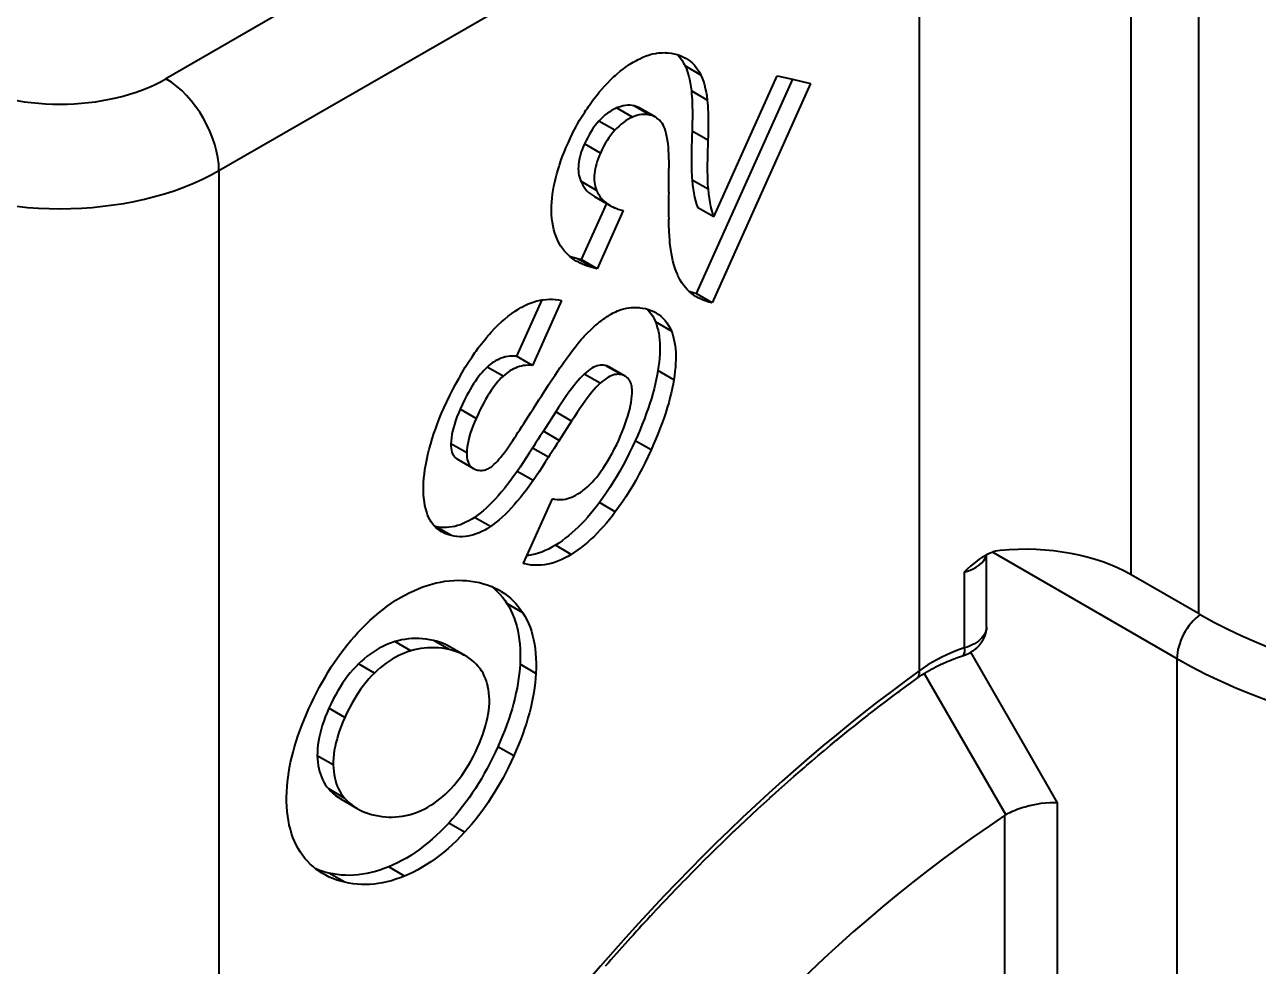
# Model space of a CAD drawing. Header units: millimetres. Extents: x 15 to 415, y 5 to 292.
# Drawn here: x 300.346 to 304.459, y 103.62 to 106.758 of the extents above; entities that cross this region are included whole.
import ezdxf

# ---------------------------------------------------------------- set-up
doc = ezdxf.new("R2010")
doc.units = ezdxf.units.MM
doc.layers.add('Geometries', color=7, linetype='Continuous')

msp = doc.modelspace()

# ---------------------------------------------------------------- linework, layer by layer
at = {"layer": 'Geometries', "linetype": 'Continuous', "lineweight": 40}
for p, q in [((303.151, 107.9257), (300.8169, 106.5781)), ((300.9937, 106.2719), (303.3278, 107.6195)), ((303.3278, 107.6195), (303.3278, 104.6043)), ((304.0349, 104.9252), (304.0349, 107.6195)), ((304.2594, 107.4899), (304.2594, 104.7956)), ((302.4831, 106.6651), (302.4839, 106.6651)), ((302.5057, 106.6626), (302.5117, 106.6613)), ((302.5117, 106.6613), (302.5212, 106.6588)), ((302.3855, 106.6395), (302.3909, 106.6423)), ((302.6008, 106.5905), (302.5477, 106.6211)), ((302.9055, 106.5766), (302.5845, 105.8619)), ((302.6432, 106.1174), (302.8547, 106.5883)), ((302.8547, 106.5883), (302.9055, 106.5766)), ((302.9055, 106.5766), (302.966, 106.5626)), ((302.2598, 106.5311), (302.2615, 106.5332)), ((302.6218, 106.5071), (302.5687, 106.5377)), ((302.966, 106.5626), (302.6376, 105.8313)), ((302.2133, 106.4675), (302.2172, 106.4735)), ((302.2172, 106.4735), (302.2187, 106.4756)), ((302.372, 106.4502), (302.319, 106.4808)), ((302.431, 106.457), (302.378, 106.4876)), ((302.4499, 106.4497), (302.3969, 106.4803)), ((302.1796, 106.4095), (302.1801, 106.4106)), ((302.1837, 106.4173), (302.1847, 106.4192)), ((302.3136, 106.4064), (302.2605, 106.437)), ((302.624, 106.3731), (302.571, 106.4037)), ((302.2653, 106.3304), (302.2123, 106.361)), ((302.4943, 106.2872), (302.4943, 106.2884)), ((300.9937, 106.2719), (300.9937, 102.6723)), ((302.2528, 106.2061), (302.1998, 106.2367)), ((302.6242, 106.2097), (302.5711, 106.2403)), ((302.2855, 106.1628), (302.2014, 105.9756)), ((302.2452, 106.186), (302.2855, 106.1628)), ((302.2855, 106.1628), (302.2983, 106.1554)), ((302.3413, 106.1385), (302.2544, 105.945)), ((302.6432, 106.1174), (302.5901, 106.148)), ((302.4932, 106.1065), (302.4931, 106.1101)), ((302.2014, 105.9756), (302.1895, 105.9783)), ((302.2426, 105.9477), (302.1895, 105.9783)), ((302.2544, 105.945), (302.2014, 105.9756)), ((302.2544, 105.945), (302.2426, 105.9477)), ((302.5246, 105.9207), (302.5238, 105.9224)), ((302.0705, 105.8411), (301.9861, 105.6532)), ((302.1362, 105.8388), (302.0391, 105.6226)), ((302.5655, 105.8655), (302.5622, 105.8684)), ((302.6376, 105.8313), (302.5845, 105.8619)), ((301.9934, 105.8114), (302.0005, 105.8155)), ((302.4153, 105.812), (302.4219, 105.8103)), ((302.4499, 105.7988), (302.4508, 105.7983)), ((302.2618, 105.7665), (302.2647, 105.7687)), ((302.2877, 105.7852), (302.2909, 105.7873)), ((302.2909, 105.7873), (302.2956, 105.7903)), ((302.502, 105.737), (302.449, 105.7676)), ((301.8509, 105.6707), (301.8582, 105.6808)), ((302.0391, 105.6226), (301.9861, 105.6532)), ((301.9407, 105.5864), (301.8877, 105.617)), ((302.1252, 105.6068), (302.1304, 105.6143)), ((302.2648, 105.5633), (302.2118, 105.5939)), ((302.3346, 105.5919), (302.2816, 105.6225)), ((302.3484, 105.5866), (302.2953, 105.6173)), ((302.5103, 105.5749), (302.4573, 105.6055)), ((301.8511, 105.4461), (301.798, 105.4768)), ((302.1163, 105.4676), (302.0753, 105.4032)), ((302.1693, 105.437), (302.1163, 105.4676)), ((302.1693, 105.437), (302.1283, 105.3726)), ((302.1283, 105.3726), (302.0753, 105.4032)), ((301.8199, 105.3308), (301.7669, 105.3615)), ((302.0921, 105.3166), (302.039, 105.3472)), ((302.4345, 105.3411), (302.3815, 105.3717)), ((301.7889, 105.3097), (301.842, 105.2791)), ((302.041, 105.2389), (301.988, 105.2695)), ((302.0201, 104.9882), (302.1056, 105.1784)), ((302.1056, 105.1784), (302.1093, 105.1776)), ((302.3151, 105.1347), (302.2621, 105.1653)), ((301.8987, 105.0857), (301.8457, 105.1163)), ((301.7161, 105.0858), (301.7124, 105.0867)), ((301.7691, 105.0552), (301.7161, 105.0858)), ((302.1682, 104.9928), (302.1152, 105.0234)), ((302.009, 104.9634), (302.0201, 104.9882)), ((303.5531, 104.9916), (303.5521, 104.991)), ((303.5531, 104.7509), (303.5531, 104.9915)), ((303.5739, 105.0003), (304.1878, 104.6459)), ((302.0084, 104.9622), (302.009, 104.9634)), ((302.013, 104.9611), (302.0084, 104.9622)), ((302.013, 104.9611), (302.009, 104.9634)), ((303.4788, 104.9339), (303.4788, 104.6809)), ((304.2594, 104.7956), (304.0349, 104.9252)), ((302.0069, 104.7984), (301.9539, 104.829)), ((303.5531, 104.7509), (303.5531, 104.7508)), ((303.5531, 104.7508), (303.5531, 104.7505)), ((301.633, 104.6713), (301.5799, 104.7019)), ((301.7617, 104.6753), (301.7087, 104.7059)), ((301.8161, 104.6544), (301.7631, 104.685)), ((303.4788, 104.6809), (303.4787, 104.6809)), ((303.7012, 104.3179), (303.5001, 104.6666)), ((304.1878, 104.6459), (304.1878, 102.6928)), ((301.512, 104.5971), (301.459, 104.6277)), ((302.0505, 104.5959), (301.9974, 104.6266)), ((303.3202, 104.5791), (303.3201, 104.579)), ((303.3453, 104.596), (303.6173, 104.1251)), ((303.2601, 104.5351), (303.2671, 104.5403)), ((301.4135, 104.4495), (301.3605, 104.4801)), ((303.1597, 104.4587), (303.1667, 104.4642)), ((301.9763, 104.321), (301.9233, 104.3516)), ((303.0551, 104.375), (303.062, 104.3807)), ((301.3746, 104.2912), (301.3216, 104.3218)), ((303.7896, 104.1645), (303.7012, 104.3179)), ((301.2194, 104.1976), (301.2197, 104.203)), ((301.4125, 104.1804), (301.3595, 104.211)), ((301.4015, 104.1765), (301.4546, 104.1458)), ((303.7012, 104.1558), (303.6975, 104.1549)), ((303.7896, 103.3143), (303.7896, 104.1645)), ((301.5138, 104.1232), (301.5193, 104.122)), ((303.6174, 104.1249), (303.6128, 104.1221)), ((303.6128, 104.1221), (303.6128, 103.2718)), ((303.6174, 104.1249), (303.6173, 104.1251)), ((301.8127, 104.0667), (301.7597, 104.0973)), ((301.316, 103.9448), (301.3159, 103.9448)), ((301.3162, 103.9446), (301.316, 103.9448)), ((301.6126, 103.9205), (301.5596, 103.9512)), ((301.4134, 103.8998), (301.3604, 103.9305))]:
    msp.add_line(p, q, dxfattribs=at)
at = {"layer": 'Geometries', "linetype": 'Continuous', "lineweight": 40, "flags": 128}
for points in [[(302.3909, 106.6423), (302.3965, 106.6451), (302.4073, 106.65), (302.4181, 106.6543), (302.4289, 106.6578), (302.435, 106.6596)], [(302.435, 106.6596), (302.4395, 106.6607), (302.45, 106.6628), (302.452, 106.6632)], [(302.452, 106.6632), (302.4605, 106.6643), (302.4709, 106.6651), (302.4812, 106.6652), (302.4831, 106.6651)], [(302.4839, 106.6651), (302.4915, 106.6646), (302.5016, 106.6633), (302.5057, 106.6626)], [(302.5212, 106.6589), (302.5258, 106.6541), (302.532, 106.6467), (302.5378, 106.6388), (302.543, 106.6302), (302.5477, 106.6211)], [(302.5212, 106.6588), (302.5218, 106.6587), (302.5314, 106.6554), (302.5405, 106.6515), (302.5446, 106.6495)], [(302.3154, 106.5895), (302.3211, 106.5945), (302.3316, 106.6033), (302.3422, 106.6115), (302.348, 106.6157)], [(302.348, 106.6157), (302.3529, 106.6193), (302.3637, 106.6265), (302.3746, 106.6332), (302.3855, 106.6395)], [(302.5446, 106.6495), (302.5492, 106.6471), (302.5503, 106.6465)], [(302.5477, 106.6211), (302.552, 106.6108), (302.5558, 106.6), (302.5592, 106.5887), (302.5599, 106.5861)], [(302.5503, 106.6465), (302.5573, 106.6421), (302.565, 106.6365), (302.5722, 106.6303), (302.5789, 106.6235), (302.5851, 106.6161), (302.5908, 106.6082), (302.596, 106.5996), (302.6008, 106.5905)], [(302.2707, 106.544), (302.2799, 106.5543), (302.2901, 106.5651), (302.3003, 106.5754), (302.3049, 106.5798)], [(302.3049, 106.5798), (302.3107, 106.5852), (302.3154, 106.5895)], [(302.5599, 106.5861), (302.5622, 106.5767), (302.5648, 106.5643), (302.567, 106.5513), (302.5687, 106.5377)], [(302.6008, 106.5905), (302.605, 106.5802), (302.6088, 106.5694), (302.6122, 106.558), (302.6152, 106.5461), (302.6178, 106.5337), (302.62, 106.5207), (302.6218, 106.5071)], [(302.2615, 106.5332), (302.2698, 106.543), (302.2707, 106.544)], [(302.5687, 106.5377), (302.5697, 106.5284), (302.5705, 106.5184), (302.5711, 106.5077), (302.5716, 106.4964), (302.5719, 106.4845), (302.5721, 106.4719), (302.5722, 106.4594), (302.5721, 106.4463), (302.5718, 106.4327), (302.5715, 106.4185), (302.571, 106.4037)], [(302.2254, 106.4856), (302.231, 106.4936), (302.2404, 106.5064), (302.25, 106.5189), (302.2598, 106.5311)], [(302.6218, 106.5071), (302.6227, 106.4978), (302.6235, 106.4878), (302.6241, 106.4771), (302.6246, 106.4658), (302.625, 106.4538), (302.6252, 106.4412), (302.6252, 106.4288), (302.6251, 106.4157), (302.6249, 106.4021), (302.6245, 106.3879), (302.624, 106.3731)], [(302.1847, 106.4192), (302.1882, 106.4255), (302.1962, 106.4397), (302.2046, 106.4536), (302.2131, 106.4672), (302.2133, 106.4675)], [(302.2187, 106.4756), (302.222, 106.4805), (302.2254, 106.4856)], [(302.319, 106.4808), (302.3114, 106.4772), (302.3039, 106.4731), (302.2964, 106.4684), (302.2891, 106.4632), (302.2818, 106.4575), (302.2746, 106.4512), (302.2675, 106.4444), (302.2605, 106.437)], [(302.372, 106.4502), (302.3644, 106.4466), (302.3569, 106.4425), (302.3494, 106.4378), (302.3421, 106.4326), (302.3348, 106.4268), (302.3277, 106.4206), (302.3206, 106.4137), (302.3136, 106.4064)], [(302.378, 106.4876), (302.3709, 106.4889), (302.3637, 106.4896), (302.3564, 106.4897), (302.3491, 106.4892), (302.3417, 106.488), (302.3342, 106.4862), (302.3266, 106.4838), (302.319, 106.4808)], [(302.431, 106.457), (302.4239, 106.4583), (302.4167, 106.459), (302.4094, 106.4591), (302.4021, 106.4586), (302.3947, 106.4574), (302.3872, 106.4556), (302.3797, 106.4532), (302.372, 106.4502)], [(302.3969, 106.4803), (302.3955, 106.481), (302.39, 106.4837), (302.3842, 106.4859), (302.378, 106.4876)], [(302.45, 106.4496), (302.4486, 106.4504), (302.4431, 106.4531), (302.4372, 106.4553), (302.431, 106.457)], [(302.4617, 106.4409), (302.4585, 106.4437), (302.4537, 106.4473), (302.45, 106.4496)], [(302.1723, 106.3953), (302.1728, 106.3964), (302.1796, 106.4095)], [(302.1801, 106.4106), (302.1804, 106.4111), (302.1837, 106.4173)], [(302.2605, 106.437), (302.2537, 106.4292), (302.2471, 106.4208), (302.2407, 106.412), (302.2346, 106.4028), (302.2287, 106.393), (302.223, 106.3828), (302.2175, 106.3721), (302.2123, 106.361)], [(302.4822, 106.4051), (302.4799, 106.412), (302.4772, 106.4185), (302.4742, 106.4245), (302.4708, 106.43), (302.4671, 106.435), (302.463, 106.4396), (302.4617, 106.4409)], [(302.1585, 106.3661), (302.1655, 106.3814), (302.1723, 106.3953)], [(302.3136, 106.4064), (302.3067, 106.3985), (302.3001, 106.3902), (302.2938, 106.3814), (302.2876, 106.3721), (302.2817, 106.3624), (302.276, 106.3522), (302.2706, 106.3415), (302.2653, 106.3304)], [(302.494, 106.3202), (302.4937, 106.3273), (302.493, 106.3391), (302.4921, 106.3505), (302.4909, 106.3613), (302.4893, 106.3734), (302.4873, 106.3847), (302.4849, 106.3953), (302.4822, 106.4051)], [(302.571, 106.4037), (302.5703, 106.3866), (302.5698, 106.3703), (302.5693, 106.3546), (302.569, 106.3396), (302.5688, 106.3253), (302.5687, 106.3117), (302.5688, 106.2988), (302.5689, 106.2876), (302.5692, 106.277), (302.5695, 106.267), (302.57, 106.2575), (302.5705, 106.2486), (302.5711, 106.2403)], [(302.624, 106.3731), (302.6233, 106.356), (302.6228, 106.3397), (302.6224, 106.324), (302.622, 106.309), (302.6218, 106.2947), (302.6218, 106.2811), (302.6218, 106.2682), (302.622, 106.257), (302.6222, 106.2464), (302.6225, 106.2363), (302.623, 106.2269), (302.6235, 106.218), (302.6242, 106.2097)], [(302.1336, 106.3043), (302.1339, 106.3052), (302.1394, 106.3201), (302.1453, 106.3352), (302.1517, 106.3505), (302.1585, 106.3661)], [(302.2123, 106.361), (302.2084, 106.3518), (302.2048, 106.3429), (302.2017, 106.3341), (302.1991, 106.3255), (302.1968, 106.3171), (302.195, 106.3088), (302.1935, 106.3008), (302.1926, 106.2929), (302.192, 106.2852), (302.1918, 106.2778), (302.1921, 106.2704), (302.1928, 106.2633), (302.1939, 106.2564), (302.1954, 106.2496), (302.1974, 106.2431), (302.1998, 106.2367)], [(302.2653, 106.3304), (302.2614, 106.3212), (302.2579, 106.3123), (302.2548, 106.3035), (302.2521, 106.2949), (302.2498, 106.2864), (302.248, 106.2782), (302.2466, 106.2702), (302.2456, 106.2623), (302.245, 106.2546), (302.2449, 106.2471), (302.2451, 106.2398), (302.2458, 106.2327), (302.2469, 106.2258), (302.2485, 106.219), (302.2504, 106.2124), (302.2528, 106.2061)], [(302.1031, 106.1676), (302.1042, 106.1804), (302.1057, 106.1935), (302.1077, 106.2067), (302.1101, 106.2201), (302.113, 106.2338), (302.1163, 106.2476), (302.12, 106.2617), (302.1242, 106.276), (302.1274, 106.2861)], [(302.1274, 106.2861), (302.1288, 106.2905), (302.1336, 106.3043)], [(302.4931, 106.1985), (302.4931, 106.2023), (302.4933, 106.2152), (302.4934, 106.2287), (302.4936, 106.2427), (302.4938, 106.2574), (302.4941, 106.2726), (302.4943, 106.2872)], [(302.4943, 106.2884), (302.4944, 106.3019), (302.4941, 106.3149), (302.494, 106.3202)], [(302.1998, 106.2367), (302.203, 106.2297), (302.2067, 106.223), (302.2108, 106.2166), (302.2155, 106.2106), (302.2206, 106.2049), (302.2262, 106.1996), (302.2323, 106.1946), (302.2388, 106.19), (302.2452, 106.186)], [(302.2528, 106.2061), (302.256, 106.199), (302.2597, 106.1924), (302.2639, 106.186), (302.2685, 106.18), (302.2736, 106.1743), (302.2792, 106.169), (302.2853, 106.164), (302.2919, 106.1593), (302.2983, 106.1554)], [(302.5711, 106.2403), (302.5727, 106.2251), (302.5746, 106.2106), (302.577, 106.1967), (302.5797, 106.1835), (302.5828, 106.171), (302.5862, 106.1592), (302.5901, 106.148)], [(302.6242, 106.2097), (302.6257, 106.1945), (302.6277, 106.1799), (302.63, 106.1661), (302.6327, 106.1529), (302.6358, 106.1404), (302.6393, 106.1285), (302.6432, 106.1174)], [(302.1328, 106.0218), (302.1271, 106.0315), (302.122, 106.0417), (302.1175, 106.0523), (302.1135, 106.0633), (302.1102, 106.0748), (302.1074, 106.0867), (302.1052, 106.0991), (302.1036, 106.1119), (302.1026, 106.1252), (302.1022, 106.1389), (302.1023, 106.1531), (302.1031, 106.1676)], [(302.2983, 106.1554), (302.2989, 106.155), (302.3055, 106.1515)], [(302.3055, 106.1515), (302.3064, 106.151), (302.3125, 106.1482)], [(302.3125, 106.1482), (302.3144, 106.1474), (302.3229, 106.1441), (302.3237, 106.1438)], [(302.3237, 106.1438), (302.3319, 106.1411), (302.3413, 106.1385)], [(302.4946, 106.0678), (302.4944, 106.0719), (302.4937, 106.0889), (302.4932, 106.1065)], [(302.4974, 106.0311), (302.4966, 106.0394), (302.4954, 106.0554), (302.4946, 106.0678)], [(302.1492, 106), (302.1458, 106.0039), (302.139, 106.0126), (302.1328, 106.0218)], [(302.1634, 105.986), (302.1609, 105.9882), (302.1531, 105.9958), (302.1492, 106)], [(302.4999, 106.0092), (302.4981, 106.024), (302.4974, 106.0311)], [(302.5135, 105.9488), (302.5103, 105.9595), (302.5072, 105.9711), (302.5044, 105.9833), (302.502, 105.996), (302.4999, 106.0092)], [(302.1895, 105.9783), (302.1775, 105.9815), (302.1659, 105.9851), (302.1634, 105.9861)], [(302.1847, 105.9706), (302.1782, 105.9748), (302.1693, 105.9812), (302.1634, 105.986)], [(302.1879, 105.9687), (302.1876, 105.9689), (302.1847, 105.9706)], [(302.2426, 105.9477), (302.2305, 105.9509), (302.219, 105.9545), (302.208, 105.9588), (302.1975, 105.9635), (302.1879, 105.9687)], [(302.5238, 105.9224), (302.522, 105.9263), (302.5177, 105.937), (302.5137, 105.9483), (302.5135, 105.9488)], [(302.5432, 105.8892), (302.5373, 105.8976), (302.5319, 105.9066), (302.5268, 105.9162), (302.5246, 105.9207)], [(302.5622, 105.8684), (302.5612, 105.8693), (302.5548, 105.8755), (302.5488, 105.8822), (302.5432, 105.8892)], [(302.0005, 105.8155), (302.0037, 105.8173), (302.0139, 105.8227), (302.0241, 105.8274), (302.0343, 105.8315), (302.0445, 105.835), (302.054, 105.8377)], [(302.054, 105.8377), (302.0547, 105.8379), (302.0649, 105.8402), (302.0705, 105.8412)], [(302.0705, 105.8412), (302.0751, 105.8418), (302.0853, 105.8429), (302.0955, 105.8433), (302.1057, 105.8431), (302.1147, 105.8424)], [(302.1147, 105.8424), (302.1159, 105.8423), (302.1261, 105.8409), (302.1362, 105.8388)], [(302.5845, 105.8619), (302.5744, 105.8645), (302.5647, 105.8675), (302.5622, 105.8684)], [(302.5865, 105.8508), (302.5829, 105.8529), (302.5753, 105.858), (302.568, 105.8634), (302.5655, 105.8655)], [(302.6376, 105.8313), (302.6274, 105.8339), (302.6177, 105.8369), (302.6084, 105.8403), (302.5995, 105.8441), (302.591, 105.8483), (302.5865, 105.8508)], [(301.8952, 105.7268), (301.9015, 105.7338), (301.9126, 105.7456), (301.9238, 105.7568), (301.9352, 105.7674), (301.9466, 105.7773), (301.9581, 105.7867), (301.9698, 105.7955), (301.9816, 105.8037), (301.9934, 105.8114)], [(302.2956, 105.7903), (302.2996, 105.7927), (302.3083, 105.7975), (302.317, 105.8017), (302.3228, 105.8043)], [(302.3228, 105.8043), (302.3258, 105.8054), (302.3346, 105.8086), (302.3434, 105.8112), (302.3523, 105.8132), (302.3612, 105.8147), (302.3679, 105.8154)], [(302.3679, 105.8154), (302.3701, 105.8156), (302.3765, 105.816)], [(302.3765, 105.816), (302.3791, 105.816), (302.3881, 105.8158), (302.3956, 105.8153)], [(302.3956, 105.8153), (302.3971, 105.8151), (302.4062, 105.8138), (302.4153, 105.812)], [(302.4218, 105.8102), (302.4219, 105.8101), (302.4284, 105.8029), (302.4343, 105.795), (302.4397, 105.7865), (302.4446, 105.7774), (302.449, 105.7676)], [(302.4219, 105.8103), (302.4254, 105.8093), (302.435, 105.8059), (302.444, 105.8019), (302.4499, 105.7988)], [(302.4508, 105.7983), (302.4525, 105.7973), (302.4605, 105.792), (302.468, 105.7861), (302.475, 105.7795), (302.4814, 105.7723), (302.4874, 105.7644), (302.4928, 105.7559), (302.4976, 105.7468), (302.502, 105.737)], [(302.2155, 105.7242), (302.2223, 105.7312), (302.2332, 105.7418), (302.2443, 105.7519), (302.2556, 105.7615), (302.2618, 105.7665)], [(302.2647, 105.7687), (302.2672, 105.7706), (302.2765, 105.7775)], [(302.2765, 105.7775), (302.2789, 105.7792), (302.2877, 105.7852)], [(302.449, 105.7676), (302.4523, 105.7587), (302.4552, 105.7494), (302.4577, 105.7397), (302.4597, 105.7296), (302.4608, 105.7229)], [(301.8582, 105.6808), (301.8689, 105.695), (301.8797, 105.7085), (301.8905, 105.7215), (301.8952, 105.7268)], [(302.181, 105.684), (302.191, 105.6965), (302.2012, 105.7086), (302.208, 105.7161)], [(302.208, 105.7161), (302.2116, 105.7201), (302.2155, 105.7242)], [(302.4608, 105.7229), (302.4613, 105.7191), (302.4626, 105.7081), (302.4634, 105.6967), (302.4634, 105.6957)], [(302.502, 105.737), (302.5053, 105.7281), (302.5082, 105.7188), (302.5107, 105.7091), (302.5127, 105.699), (302.5144, 105.6884), (302.5156, 105.6775), (302.5164, 105.6661), (302.5168, 105.6543), (302.5167, 105.6421), (302.5163, 105.6295), (302.5154, 105.6165), (302.5141, 105.603), (302.5124, 105.5892), (302.5103, 105.5749)], [(301.8302, 105.6404), (301.8363, 105.6495), (301.8472, 105.6654), (301.8509, 105.6707)], [(302.1304, 105.6143), (302.1352, 105.6212), (302.1447, 105.6348), (302.1541, 105.6479), (302.1632, 105.6604), (302.1722, 105.6725), (302.181, 105.684)], [(302.4634, 105.6957), (302.4637, 105.6849), (302.4637, 105.6727), (302.4633, 105.6601), (302.4624, 105.6471), (302.4611, 105.6336), (302.4594, 105.6198), (302.4573, 105.6055)], [(301.7435, 105.4804), (301.7532, 105.5014), (301.7631, 105.522), (301.7732, 105.542), (301.7835, 105.5616), (301.794, 105.5807), (301.8047, 105.5994), (301.815, 105.6165), (301.8255, 105.6332), (301.8302, 105.6404)], [(301.9861, 105.6532), (301.9786, 105.6538), (301.9711, 105.6539), (301.9638, 105.6535), (301.9565, 105.6526), (301.9493, 105.6513), (301.9422, 105.6494), (301.9351, 105.6471), (301.929, 105.6446), (301.9229, 105.6418), (301.9169, 105.6386), (301.911, 105.635), (301.9051, 105.6311), (301.8992, 105.6268), (301.8934, 105.6221), (301.8877, 105.617)], [(301.8877, 105.617), (301.882, 105.6115), (301.8764, 105.6057), (301.8709, 105.5996), (301.8655, 105.593), (301.8602, 105.5863), (301.855, 105.5794), (301.8488, 105.5705), (301.8428, 105.5614), (301.837, 105.5521), (301.8314, 105.5426), (301.8253, 105.5319), (301.8195, 105.5211), (301.8139, 105.5102), (301.8058, 105.4935), (301.798, 105.4768)], [(301.9407, 105.5864), (301.935, 105.5809), (301.9294, 105.575), (301.9237, 105.5686), (301.918, 105.5618), (301.9124, 105.5546), (301.9068, 105.5469), (301.9011, 105.5388), (301.8955, 105.5303), (301.8891, 105.52), (301.8827, 105.5091), (301.8764, 105.4977), (301.87, 105.4856), (301.8637, 105.4731), (301.8574, 105.4599), (301.8511, 105.4461)], [(302.0391, 105.6226), (302.0316, 105.6232), (302.0242, 105.6233), (302.0168, 105.6229), (302.0095, 105.622), (302.0023, 105.6207), (301.9952, 105.6188), (301.9881, 105.6165), (301.982, 105.614), (301.9759, 105.6112), (301.9699, 105.608), (301.964, 105.6044), (301.9581, 105.6005), (301.9523, 105.5962), (301.9465, 105.5915), (301.9407, 105.5864)], [(302.0888, 105.5522), (302.0925, 105.5579), (302.1035, 105.5746), (302.1142, 105.5907), (302.1244, 105.6057)], [(302.2118, 105.5939), (302.2052, 105.5876), (302.1984, 105.5805), (302.1913, 105.5726), (302.184, 105.564), (302.1764, 105.5546), (302.1685, 105.5444), (302.1605, 105.5335), (302.1521, 105.5219), (302.1435, 105.5094), (302.1347, 105.4962), (302.1256, 105.4823), (302.1163, 105.4676)], [(302.1244, 105.6057), (302.1248, 105.6063), (302.1252, 105.6068)], [(302.2816, 105.6225), (302.2763, 105.6234), (302.271, 105.6237), (302.2656, 105.6234), (302.26, 105.6226), (302.2544, 105.6211), (302.2486, 105.619), (302.2427, 105.6163), (302.2368, 105.613), (302.2307, 105.6091), (302.2245, 105.6047), (302.2182, 105.5996), (302.2118, 105.5939)], [(302.3346, 105.5919), (302.3294, 105.5928), (302.324, 105.5931), (302.3186, 105.5928), (302.3131, 105.5919), (302.3074, 105.5904), (302.3016, 105.5884), (302.2958, 105.5857), (302.2898, 105.5824), (302.2837, 105.5785), (302.2775, 105.574), (302.2712, 105.569), (302.2648, 105.5633)], [(302.2953, 105.6173), (302.2913, 105.6193), (302.2866, 105.6211), (302.2816, 105.6225)], [(302.3484, 105.5866), (302.3444, 105.5887), (302.3397, 105.5905), (302.3346, 105.5919)], [(302.3706, 105.5208), (302.3712, 105.5283), (302.3714, 105.5353), (302.3712, 105.542), (302.3706, 105.5483), (302.3697, 105.5541), (302.3684, 105.5596), (302.3667, 105.5646), (302.3646, 105.5693), (302.3622, 105.5735), (302.3594, 105.5774), (302.3562, 105.5808), (302.3526, 105.5838), (302.3487, 105.5865), (302.3484, 105.5866)], [(302.4573, 105.6055), (302.4547, 105.5908), (302.4517, 105.5759), (302.4483, 105.5606), (302.4444, 105.545), (302.4401, 105.5291), (302.4353, 105.5129), (302.4301, 105.4963), (302.4245, 105.4795), (302.4184, 105.4623), (302.4119, 105.4448), (302.405, 105.427), (302.3976, 105.4089), (302.3898, 105.3905), (302.3815, 105.3717)], [(302.0698, 105.5228), (302.0813, 105.5406), (302.0888, 105.5522)], [(302.2648, 105.5633), (302.2582, 105.5569), (302.2514, 105.5498), (302.2443, 105.542), (302.237, 105.5333), (302.2294, 105.524), (302.2216, 105.5138), (302.2135, 105.5029), (302.2052, 105.4912), (302.1966, 105.4788), (302.1877, 105.4656), (302.1786, 105.4517), (302.1693, 105.437)], [(302.5103, 105.5749), (302.5077, 105.5602), (302.5047, 105.5453), (302.5013, 105.53), (302.4974, 105.5144), (302.4931, 105.4985), (302.4884, 105.4822), (302.4832, 105.4657), (302.4775, 105.4488), (302.4715, 105.4317), (302.465, 105.4142), (302.458, 105.3964), (302.4506, 105.3783), (302.4428, 105.3598), (302.4345, 105.3411)], [(301.9586, 105.3514), (301.9631, 105.3579), (301.9679, 105.3649), (301.973, 105.3726), (301.9785, 105.3808), (301.9843, 105.3895), (301.9903, 105.3987), (301.9967, 105.4084), (302.0034, 105.4187), (302.0104, 105.4295), (302.0179, 105.4411), (302.0257, 105.4533), (302.0338, 105.466), (302.0423, 105.4794), (302.0512, 105.4933), (302.0603, 105.5077), (302.0698, 105.5228)], [(302.3264, 105.374), (302.3325, 105.388), (302.3382, 105.4017), (302.3435, 105.4151), (302.3483, 105.4282), (302.3527, 105.4409), (302.3566, 105.4533), (302.3601, 105.4654), (302.3631, 105.4771), (302.3657, 105.4886), (302.3678, 105.4996), (302.3694, 105.5104), (302.3706, 105.5208)], [(301.6831, 105.291), (301.6865, 105.3083), (301.6904, 105.3257), (301.6947, 105.3432), (301.6995, 105.3608), (301.7047, 105.3784), (301.7104, 105.3961), (301.7162, 105.4128), (301.7224, 105.4296), (301.7291, 105.4465), (301.7361, 105.4634), (301.7435, 105.4804)], [(301.798, 105.4768), (301.7923, 105.4636), (301.7872, 105.4508), (301.7826, 105.4383), (301.7786, 105.4262), (301.7752, 105.4145), (301.7724, 105.4032), (301.7702, 105.3922), (301.7685, 105.3816), (301.7674, 105.3713), (301.7669, 105.3615)], [(301.8511, 105.4461), (301.8453, 105.433), (301.8402, 105.4201), (301.8356, 105.4077), (301.8317, 105.3956), (301.8283, 105.3839), (301.8254, 105.3725), (301.8232, 105.3616), (301.8215, 105.351), (301.8204, 105.3407), (301.8199, 105.3308)], [(302.0753, 105.4032), (302.0733, 105.4002), (302.0709, 105.3967), (302.0682, 105.3925), (302.0651, 105.3878), (302.0617, 105.3824), (302.0579, 105.3766), (302.0537, 105.3701), (302.0492, 105.363), (302.0443, 105.3554), (302.039, 105.3472)], [(301.7669, 105.3615), (301.767, 105.3537), (301.7676, 105.3464), (301.7687, 105.3397), (301.7703, 105.3336), (301.7725, 105.328), (301.7752, 105.323), (301.7784, 105.3186), (301.7821, 105.3147), (301.7864, 105.3113), (301.7889, 105.3097)], [(301.9021, 105.2851), (301.9067, 105.2888), (301.9115, 105.2932), (301.9165, 105.2982), (301.9218, 105.3038), (301.9273, 105.3101), (301.9331, 105.3171), (301.9391, 105.3247), (301.9454, 105.3329), (301.9519, 105.3418), (301.9586, 105.3514)], [(302.039, 105.3472), (302.0283, 105.3305), (302.0179, 105.3144), (302.0077, 105.2989), (301.9977, 105.2839), (301.988, 105.2695)], [(302.1283, 105.3726), (302.1263, 105.3696), (302.1239, 105.366), (302.1212, 105.3619), (302.1181, 105.3571), (302.1147, 105.3518), (302.1109, 105.3459), (302.1067, 105.3395), (302.1022, 105.3324), (302.0973, 105.3248), (302.0921, 105.3166)], [(302.3815, 105.3717), (302.3718, 105.3507), (302.3618, 105.33), (302.3515, 105.3096), (302.3409, 105.2897), (302.33, 105.2701), (302.3188, 105.2509), (302.308, 105.2331), (302.2969, 105.2157), (302.2856, 105.1986), (302.274, 105.1818), (302.2621, 105.1653)], [(302.3079, 105.3359), (302.3128, 105.3454), (302.3197, 105.3595), (302.3264, 105.374)], [(302.4345, 105.3411), (302.4248, 105.32), (302.4148, 105.2993), (302.4045, 105.279), (302.394, 105.2591), (302.3831, 105.2395), (302.3719, 105.2203), (302.3611, 105.2025), (302.35, 105.1851), (302.3386, 105.1679), (302.327, 105.1512), (302.3151, 105.1347)], [(301.8199, 105.3308), (301.82, 105.323), (301.8206, 105.3158), (301.8217, 105.3091), (301.8234, 105.303), (301.8255, 105.2974), (301.8282, 105.2924), (301.8314, 105.2879), (301.8352, 105.284), (301.8394, 105.2807), (301.8419, 105.2791)], [(302.0921, 105.3166), (302.0814, 105.2999), (302.0709, 105.2838), (302.0607, 105.2683), (302.0507, 105.2533), (302.041, 105.2389)], [(302.2661, 105.2678), (302.2745, 105.2799), (302.2826, 105.2923), (302.2905, 105.3051), (302.2982, 105.3182), (302.3004, 105.3221)], [(302.3004, 105.3221), (302.3056, 105.3317), (302.3079, 105.3359)], [(301.6862, 105.134), (301.6831, 105.1449), (301.6806, 105.1563), (301.6785, 105.168), (301.677, 105.1801), (301.6759, 105.1925), (301.6754, 105.2054), (301.6754, 105.2187), (301.676, 105.2324), (301.677, 105.2464), (301.6785, 105.2609), (301.6806, 105.2758), (301.6831, 105.291)], [(301.8419, 105.2791), (301.8442, 105.2779), (301.8495, 105.2757), (301.8553, 105.274)], [(301.988, 105.2695), (301.9772, 105.2544), (301.9666, 105.2399), (301.956, 105.2261), (301.9455, 105.2129), (301.9351, 105.2003), (301.9248, 105.1884), (301.9145, 105.1771), (301.9044, 105.1665), (301.8944, 105.1565), (301.8845, 105.1472), (301.8746, 105.1385), (301.8649, 105.1305), (301.8552, 105.1231), (301.8457, 105.1163)], [(301.8553, 105.274), (301.8602, 105.2731), (301.8651, 105.2726), (301.8699, 105.2726), (301.8746, 105.273), (301.8793, 105.2739), (301.8832, 105.275), (301.8871, 105.2764), (301.8909, 105.2781), (301.8947, 105.2801), (301.8984, 105.2825), (301.9021, 105.2851)], [(302.2505, 105.2474), (302.2521, 105.2495), (302.2592, 105.2584), (302.2661, 105.2678)], [(302.041, 105.2389), (302.0303, 105.2238), (302.0196, 105.2093), (302.009, 105.1954), (301.9985, 105.1823), (301.9881, 105.1697), (301.9778, 105.1578), (301.9676, 105.1465), (301.9575, 105.1359), (301.9474, 105.1259), (301.9375, 105.1166), (301.9277, 105.1079), (301.9179, 105.0999), (301.9083, 105.0925), (301.8987, 105.0857)], [(302.2107, 105.2082), (302.2148, 105.2116), (302.2226, 105.2183), (302.2302, 105.2254), (302.2376, 105.233), (302.245, 105.241), (302.2505, 105.2474)], [(302.1093, 105.1776), (302.1129, 105.177), (302.1201, 105.1761), (302.1273, 105.1756), (302.1345, 105.1757), (302.1416, 105.1762), (302.1487, 105.1773), (302.1558, 105.1788), (302.1629, 105.1809), (302.1699, 105.1834), (302.1768, 105.1865), (302.1838, 105.19), (302.1907, 105.1941)], [(302.1907, 105.1941), (302.1989, 105.1995), (302.2036, 105.2028)], [(302.2036, 105.2028), (302.2069, 105.2053), (302.2107, 105.2082)], [(301.7124, 105.0867), (301.7112, 105.0881), (301.7059, 105.0945), (301.7011, 105.1014), (301.6967, 105.1088), (301.6928, 105.1167), (301.6893, 105.1251), (301.6862, 105.134)], [(302.2621, 105.1653), (302.2523, 105.1523), (302.2424, 105.1397), (302.2323, 105.1276), (302.2222, 105.1159), (302.212, 105.1047), (302.2017, 105.0939), (302.1912, 105.0835), (302.1807, 105.0736), (302.17, 105.0641), (302.1593, 105.0551), (302.1484, 105.0465), (302.1375, 105.0384), (302.1264, 105.0306), (302.1152, 105.0234)], [(302.3151, 105.1347), (302.3053, 105.1217), (302.2954, 105.1091), (302.2854, 105.097), (302.2753, 105.0853), (302.265, 105.0741), (302.2547, 105.0633), (302.2443, 105.0529), (302.2337, 105.043), (302.2231, 105.0335), (302.2123, 105.0245), (302.2015, 105.0159), (302.1905, 105.0077), (302.1794, 105), (302.1682, 104.9928)], [(301.8457, 105.1163), (301.8362, 105.1102), (301.8267, 105.1046), (301.8173, 105.0997), (301.8079, 105.0954), (301.7986, 105.0917), (301.7893, 105.0886), (301.78, 105.0861), (301.7707, 105.0843), (301.7615, 105.083), (301.7524, 105.0823), (301.7433, 105.0823), (301.7342, 105.0829), (301.7251, 105.084), (301.7161, 105.0858)], [(301.736, 105.0679), (301.7296, 105.0719), (301.7231, 105.0768), (301.7169, 105.0822), (301.7124, 105.0867)], [(301.7691, 105.0552), (301.7604, 105.0575), (301.752, 105.0604), (301.7441, 105.0637), (301.7367, 105.0676), (301.736, 105.0679)], [(301.8987, 105.0857), (301.8892, 105.0796), (301.8797, 105.074), (301.8703, 105.0691), (301.8609, 105.0648), (301.8516, 105.0611), (301.8423, 105.058), (301.833, 105.0555), (301.8238, 105.0537), (301.8146, 105.0524), (301.8054, 105.0517), (301.7963, 105.0517), (301.7872, 105.0522), (301.7782, 105.0534), (301.7691, 105.0552)], [(302.1152, 105.0234), (302.104, 105.0167), (302.0928, 105.0106), (302.0816, 105.0053), (302.0705, 105.0006), (302.0593, 104.9967), (302.0482, 104.9934), (302.0371, 104.9908), (302.026, 104.9889), (302.0201, 104.9881)], [(302.1682, 104.9928), (302.157, 104.986), (302.1458, 104.98), (302.1347, 104.9747), (302.1235, 104.97), (302.1124, 104.966), (302.1012, 104.9628), (302.0901, 104.9602), (302.0791, 104.9582), (302.068, 104.957), (302.057, 104.9565), (302.0459, 104.9566), (302.0349, 104.9574), (302.024, 104.9589), (302.013, 104.9611)], [(303.5348, 104.9808), (303.5286, 104.9765), (303.5214, 104.9713), (303.5105, 104.9626), (303.4999, 104.9536), (303.4896, 104.9442), (303.4795, 104.9346), (303.4788, 104.9339)], [(303.5399, 104.984), (303.536, 104.9816), (303.5348, 104.9808)], [(303.5521, 104.991), (303.5515, 104.9907), (303.5437, 104.9863), (303.5399, 104.984)], [(303.5739, 105.0004), (303.5678, 104.9982), (303.5596, 104.9947), (303.5531, 104.9916)], [(303.5985, 105.0057), (303.5907, 105.0047), (303.583, 105.003), (303.5753, 105.0008), (303.5739, 105.0004)], [(301.658, 104.8783), (301.673, 104.8841), (301.688, 104.8893), (301.7029, 104.8937), (301.7177, 104.8976), (301.7324, 104.9007), (301.7471, 104.9032), (301.7617, 104.9049), (301.7763, 104.9061), (301.7907, 104.9065), (301.8051, 104.9063), (301.8195, 104.9054), (301.8337, 104.9038), (301.8479, 104.9016), (301.862, 104.8986)], [(301.862, 104.8986), (301.8754, 104.8952), (301.8882, 104.8912), (301.9006, 104.8866), (301.903, 104.8857)], [(301.4569, 104.7324), (301.4706, 104.7467), (301.4844, 104.7605), (301.4983, 104.7737), (301.5123, 104.7862), (301.5264, 104.7982), (301.5406, 104.8095), (301.5549, 104.8202), (301.5694, 104.8304), (301.5839, 104.8399), (301.5985, 104.8488), (301.6132, 104.8571), (301.628, 104.8647), (301.6429, 104.8718), (301.658, 104.8783)], [(301.9029, 104.8857), (301.9125, 104.8778), (301.9217, 104.8692), (301.9304, 104.86), (301.9387, 104.8502), (301.9465, 104.8399), (301.9539, 104.829)], [(301.903, 104.8857), (301.9126, 104.8815), (301.9241, 104.8758), (301.9307, 104.8721)], [(301.9307, 104.8721), (301.9351, 104.8695), (301.9457, 104.8626), (301.9558, 104.8552), (301.9655, 104.8471), (301.9747, 104.8385), (301.9834, 104.8294), (301.9917, 104.8196), (301.9995, 104.8093), (302.0069, 104.7984)], [(301.9539, 104.829), (301.9607, 104.8176), (301.967, 104.8057), (301.9727, 104.7934), (301.9778, 104.7805), (301.9824, 104.7672), (301.9863, 104.7535), (301.9897, 104.7393), (301.9926, 104.7246), (301.9948, 104.7094), (301.9965, 104.6938), (301.9976, 104.6777), (301.9981, 104.6611), (301.9981, 104.6441), (301.9974, 104.6266)], [(302.0069, 104.7984), (302.0138, 104.787), (302.02, 104.7751), (302.0257, 104.7627), (302.0309, 104.7499), (302.0354, 104.7366), (302.0394, 104.7229), (302.0428, 104.7086), (302.0456, 104.6939), (302.0478, 104.6788), (302.0495, 104.6631), (302.0506, 104.647), (302.0511, 104.6305), (302.0511, 104.6134), (302.0505, 104.5959)], [(301.2937, 104.4788), (301.3022, 104.4974), (301.311, 104.5157), (301.32, 104.5336), (301.3293, 104.5512), (301.3387, 104.5683), (301.3484, 104.5851), (301.3582, 104.6015), (301.3683, 104.6176), (301.3787, 104.6332), (301.3892, 104.6485), (301.3999, 104.6634), (301.4109, 104.678), (301.4221, 104.6921), (301.4335, 104.7059), (301.4451, 104.7193), (301.4569, 104.7324)], [(303.551, 104.7372), (303.5488, 104.7313), (303.5457, 104.7254), (303.5419, 104.7198), (303.5374, 104.7143), (303.5321, 104.709), (303.5262, 104.704), (303.5196, 104.6993), (303.5124, 104.6949), (303.5047, 104.6908), (303.4965, 104.6871), (303.4878, 104.6838), (303.4788, 104.6809)], [(303.547, 104.7191), (303.5481, 104.7218), (303.5495, 104.7263), (303.5506, 104.7302), (303.5514, 104.7342), (303.5521, 104.7377), (303.5525, 104.7412), (303.5527, 104.7424), (303.5528, 104.7438), (303.5529, 104.7457), (303.553, 104.748), (303.553, 104.7484)], [(303.5531, 104.7484), (303.5525, 104.7432), (303.551, 104.7372)], [(303.5531, 104.7505), (303.5531, 104.7492), (303.5531, 104.7484)], [(301.5799, 104.7019), (301.5693, 104.6985), (301.5588, 104.6945), (301.5484, 104.6901), (301.5381, 104.6852), (301.5279, 104.6798), (301.5177, 104.6738), (301.5077, 104.6674), (301.4978, 104.6605), (301.4879, 104.6531), (301.4782, 104.6451), (301.4685, 104.6367), (301.459, 104.6277)], [(301.7087, 104.7059), (301.6966, 104.7084), (301.6845, 104.7103), (301.6725, 104.7116), (301.6604, 104.7123), (301.6484, 104.7125), (301.6364, 104.712), (301.6251, 104.711), (301.6138, 104.7095), (301.6025, 104.7075), (301.5912, 104.705), (301.5799, 104.7019)], [(301.7617, 104.6753), (301.7496, 104.6778), (301.7375, 104.6797), (301.7255, 104.681), (301.7134, 104.6817), (301.7014, 104.6818), (301.6894, 104.6814), (301.6781, 104.6804), (301.6668, 104.6789), (301.6555, 104.6769), (301.6442, 104.6743), (301.633, 104.6713)], [(301.7631, 104.685), (301.7575, 104.688), (301.7485, 104.6925), (301.7392, 104.6965), (301.7294, 104.7), (301.7192, 104.7032), (301.7087, 104.7059)], [(303.4787, 104.6809), (303.4632, 104.6755), (303.4478, 104.6698), (303.4327, 104.6636), (303.418, 104.6571), (303.4035, 104.6502), (303.3894, 104.6429), (303.3732, 104.6339), (303.3575, 104.6245), (303.3541, 104.6223)], [(303.4788, 104.6809), (303.4791, 104.6761), (303.4791, 104.6717), (303.4789, 104.6677), (303.4784, 104.6642), (303.4777, 104.6611), (303.4767, 104.6586), (303.4756, 104.6567), (303.4742, 104.6553), (303.4727, 104.6545)], [(303.5002, 104.6666), (303.5037, 104.6687), (303.5075, 104.6712), (303.509, 104.6722), (303.5104, 104.6733), (303.5118, 104.6742), (303.5132, 104.6753), (303.5148, 104.6765), (303.5167, 104.678), (303.5187, 104.6797), (303.5203, 104.6812), (303.5215, 104.6823), (303.5226, 104.6832), (303.5236, 104.6843), (303.5248, 104.6854), (303.5261, 104.6868), (303.5277, 104.6884), (303.5293, 104.6902), (303.5306, 104.6918), (303.5317, 104.6931), (303.5329, 104.6945), (303.534, 104.696), (303.5354, 104.6979), (303.537, 104.7001), (303.5384, 104.7023), (303.5396, 104.7042), (303.5396, 104.7042)], [(303.5396, 104.7042), (303.5406, 104.7058), (303.5418, 104.7079), (303.5428, 104.7099), (303.5439, 104.712), (303.5451, 104.7145), (303.5463, 104.7173), (303.547, 104.7191)], [(301.633, 104.6713), (301.6224, 104.6678), (301.6118, 104.6639), (301.6014, 104.6595), (301.5911, 104.6546), (301.5809, 104.6492), (301.5708, 104.6432), (301.5607, 104.6368), (301.5508, 104.6299), (301.541, 104.6224), (301.5312, 104.6145), (301.5216, 104.6061), (301.512, 104.5971)], [(301.8161, 104.6543), (301.8106, 104.6574), (301.8016, 104.6619), (301.7922, 104.6659), (301.7824, 104.6694), (301.7723, 104.6726), (301.7617, 104.6753)], [(301.8584, 104.6191), (301.8515, 104.6267), (301.8442, 104.6338), (301.8365, 104.6405), (301.8283, 104.6466), (301.8196, 104.6523), (301.8161, 104.6543)], [(303.3635, 104.6069), (303.3639, 104.6071), (303.3661, 104.6083), (303.3685, 104.6097), (303.3712, 104.6112), (303.3738, 104.6126), (303.3761, 104.6138), (303.3782, 104.6149), (303.3807, 104.6162), (303.3831, 104.6175), (303.3855, 104.6187), (303.3881, 104.62), (303.3908, 104.6214), (303.393, 104.6225), (303.3954, 104.6236), (303.3981, 104.6249), (303.4013, 104.6264), (303.4047, 104.628), (303.4097, 104.6303), (303.4153, 104.6328), (303.4216, 104.6355), (303.4285, 104.6384), (303.4361, 104.6414), (303.4442, 104.6445), (303.4489, 104.6463)], [(303.4489, 104.6463), (303.453, 104.6478), (303.4561, 104.6489)], [(303.4561, 104.6489), (303.4625, 104.6511), (303.4727, 104.6545)], [(303.4727, 104.6545), (303.4765, 104.6558), (303.4797, 104.6569), (303.4824, 104.658), (303.4846, 104.6589), (303.4862, 104.6596), (303.4874, 104.6601), (303.4905, 104.6616), (303.4948, 104.6637), (303.4993, 104.6661), (303.5002, 104.6666)], [(301.459, 104.6277), (301.4496, 104.6183), (301.4404, 104.6083), (301.4315, 104.5978), (301.4227, 104.5868), (301.4142, 104.5753), (301.4059, 104.5633), (301.3978, 104.5507), (301.3899, 104.5376), (301.3822, 104.524), (301.3747, 104.5099), (301.3675, 104.4953), (301.3605, 104.4801)], [(301.8899, 104.5543), (301.8882, 104.5611), (301.8854, 104.5705), (301.8821, 104.5795), (301.8783, 104.5882), (301.874, 104.5965), (301.8693, 104.6044), (301.8641, 104.612), (301.8584, 104.6191)], [(301.9974, 104.6266), (301.9964, 104.6109), (301.9949, 104.5951), (301.9929, 104.5791), (301.9904, 104.5628), (301.9874, 104.5464), (301.984, 104.5297), (301.9801, 104.5128), (301.9757, 104.4957), (301.9708, 104.4784), (301.9655, 104.4609), (301.9596, 104.4432), (301.9533, 104.4253), (301.9465, 104.4072), (301.9393, 104.3889), (301.9315, 104.3703), (301.9233, 104.3516)], [(303.3278, 104.6043), (303.3281, 104.5997), (303.328, 104.5955), (303.3275, 104.5916), (303.3265, 104.588), (303.3252, 104.5849), (303.3234, 104.5822), (303.3212, 104.5799), (303.3202, 104.5791)], [(303.3541, 104.6223), (303.3424, 104.6146), (303.3278, 104.6043)], [(303.3453, 104.596), (303.3492, 104.5984), (303.3529, 104.6006), (303.356, 104.6025), (303.3565, 104.6028)], [(303.3565, 104.6028), (303.3578, 104.6036), (303.3594, 104.6045), (303.3608, 104.6053), (303.3623, 104.6062), (303.3635, 104.6069)], [(301.512, 104.5971), (301.5026, 104.5877), (301.4935, 104.5777), (301.4845, 104.5672), (301.4757, 104.5562), (301.4672, 104.5447), (301.4589, 104.5327), (301.4508, 104.5201), (301.4429, 104.507), (301.4352, 104.4934), (301.4278, 104.4793), (301.4205, 104.4647), (301.4135, 104.4495)], [(302.0505, 104.5959), (302.0494, 104.5803), (302.0479, 104.5645), (302.0459, 104.5484), (302.0434, 104.5322), (302.0405, 104.5157), (302.037, 104.4991), (302.0331, 104.4822), (302.0287, 104.4651), (302.0239, 104.4478), (302.0185, 104.4303), (302.0127, 104.4126), (302.0064, 104.3947), (301.9996, 104.3766), (301.9923, 104.3583), (301.9845, 104.3397), (301.9763, 104.321)], [(303.2671, 104.5403), (303.2788, 104.5489), (303.2994, 104.5641), (303.3201, 104.579), (303.3202, 104.5791)], [(303.3201, 104.5791), (303.3247, 104.5824), (303.3291, 104.5854), (303.3332, 104.5882), (303.3373, 104.5908), (303.3413, 104.5935), (303.3452, 104.596), (303.3453, 104.596)], [(301.8935, 104.5339), (301.8925, 104.5412), (301.8906, 104.5513), (301.8899, 104.5543)], [(301.8953, 104.5085), (301.8949, 104.5198), (301.8939, 104.5307), (301.8935, 104.5339)], [(303.1667, 104.4642), (303.1758, 104.4712), (303.1964, 104.487), (303.217, 104.5027), (303.2375, 104.5183), (303.2582, 104.5337), (303.2601, 104.5351)], [(301.2197, 104.203), (301.2206, 104.2185), (301.222, 104.2343), (301.224, 104.2503), (301.2264, 104.2666), (301.2293, 104.283), (301.2327, 104.2997), (301.2366, 104.3166), (301.241, 104.3337), (301.2458, 104.3511), (301.2512, 104.3686), (301.2571, 104.3864), (301.2634, 104.4045), (301.2702, 104.4227), (301.2775, 104.4412), (301.2854, 104.4599), (301.2937, 104.4788)], [(301.3605, 104.4801), (301.354, 104.4653), (301.3482, 104.4508), (301.3429, 104.4366), (301.3382, 104.4227), (301.3341, 104.4091), (301.3306, 104.3957), (301.3277, 104.3827), (301.3253, 104.3699), (301.3235, 104.3575), (301.3223, 104.3453), (301.3217, 104.3334), (301.3216, 104.3218)], [(301.8559, 104.3488), (301.8624, 104.3638), (301.8683, 104.3785), (301.8737, 104.3929), (301.8784, 104.407), (301.8826, 104.4208), (301.8862, 104.4343), (301.8892, 104.4474), (301.8916, 104.4603), (301.8934, 104.4728), (301.8946, 104.485), (301.8953, 104.4969), (301.8953, 104.5085)], [(301.4135, 104.4495), (301.4071, 104.4347), (301.4012, 104.4202), (301.396, 104.406), (301.3913, 104.3921), (301.3872, 104.3785), (301.3836, 104.3651), (301.3807, 104.3521), (301.3783, 104.3393), (301.3765, 104.3269), (301.3753, 104.3147), (301.3747, 104.3028), (301.3746, 104.2912)], [(303.062, 104.3807), (303.0734, 104.3899), (303.0938, 104.4065), (303.1143, 104.4229), (303.1348, 104.4391), (303.1553, 104.4552), (303.1597, 104.4587)], [(301.9233, 104.3516), (301.9147, 104.3329), (301.9059, 104.3146), (301.8969, 104.2967), (301.8877, 104.2791), (301.8782, 104.2619), (301.8685, 104.2451), (301.8586, 104.2287), (301.8485, 104.2126), (301.8382, 104.1969), (301.8276, 104.1816), (301.8169, 104.1666), (301.8059, 104.152), (301.7947, 104.1378), (301.7832, 104.1239), (301.7716, 104.1104), (301.7597, 104.0973)], [(302.9524, 104.2889), (302.9716, 104.3052), (302.9919, 104.3225), (303.0122, 104.3395), (303.0326, 104.3565), (303.053, 104.3733), (303.0551, 104.375)], [(301.3216, 104.3218), (301.3221, 104.3106), (301.323, 104.2997), (301.3245, 104.2892), (301.3264, 104.279), (301.3289, 104.2692), (301.3318, 104.2598), (301.3352, 104.2508), (301.3391, 104.2421), (301.3434, 104.2338), (301.3483, 104.2258), (301.3536, 104.2182), (301.3595, 104.211)], [(301.9763, 104.321), (301.9677, 104.3023), (301.9589, 104.284), (301.9499, 104.2661), (301.9407, 104.2485), (301.9312, 104.2313), (301.9216, 104.2145), (301.9117, 104.1981), (301.9016, 104.182), (301.8912, 104.1663), (301.8807, 104.1509), (301.8699, 104.136), (301.8589, 104.1214), (301.8477, 104.1071), (301.8363, 104.0933), (301.8246, 104.0798), (301.8127, 104.0667)], [(301.8331, 104.3032), (301.8347, 104.3061), (301.842, 104.3199), (301.849, 104.3341), (301.8559, 104.3488)], [(301.3746, 104.2912), (301.3751, 104.28), (301.3761, 104.2691), (301.3775, 104.2586), (301.3795, 104.2484), (301.3819, 104.2386), (301.3848, 104.2292), (301.3882, 104.2201), (301.3921, 104.2115), (301.3965, 104.2031), (301.4013, 104.1952), (301.4067, 104.1876), (301.4125, 104.1804)], [(301.7587, 104.2032), (301.7681, 104.2128), (301.7772, 104.2228), (301.7861, 104.2333), (301.7948, 104.2443), (301.8032, 104.2557), (301.8114, 104.2676), (301.8194, 104.28), (301.8272, 104.2928), (301.8331, 104.3032)], [(302.8369, 104.1871), (302.8504, 104.1992), (302.8705, 104.2172), (302.8906, 104.2351), (302.9108, 104.2528), (302.931, 104.2704), (302.9454, 104.2828)], [(302.9454, 104.2828), (302.9513, 104.2879), (302.9524, 104.2889)], [(301.2265, 104.0986), (301.2252, 104.1054), (301.2228, 104.1205), (301.221, 104.1361), (301.2198, 104.1521), (301.2192, 104.1686), (301.2191, 104.1856), (301.2194, 104.1976)], [(301.3595, 104.211), (301.3665, 104.2034), (301.3741, 104.1962), (301.3821, 104.1895), (301.3906, 104.1833), (301.3997, 104.1776), (301.4015, 104.1765)], [(301.6388, 104.1281), (301.6493, 104.1315), (301.6597, 104.1355), (301.67, 104.14), (301.6802, 104.1449), (301.6903, 104.1504), (301.7003, 104.1565), (301.7103, 104.163), (301.7201, 104.17), (301.7299, 104.1775), (301.7396, 104.1856), (301.7492, 104.1941), (301.7587, 104.2032)], [(302.8298, 104.1807), (302.8303, 104.1811), (302.8369, 104.1871)], [(301.4125, 104.1804), (301.4196, 104.1728), (301.4271, 104.1656), (301.4351, 104.1589), (301.4437, 104.1527), (301.4527, 104.1469), (301.4545, 104.1459)], [(301.4545, 104.1459), (301.4622, 104.1417), (301.4716, 104.1371), (301.4792, 104.1339)], [(302.7145, 104.0733), (302.7304, 104.0885), (302.7503, 104.1072), (302.7702, 104.1259), (302.7902, 104.1444), (302.8102, 104.1628), (302.8298, 104.1807)], [(303.6975, 104.1549), (303.6945, 104.1542), (303.6879, 104.1525), (303.6813, 104.1506), (303.6745, 104.1486), (303.6678, 104.1465), (303.6611, 104.1442), (303.6547, 104.1419), (303.6485, 104.1394), (303.6424, 104.1369), (303.6362, 104.1343), (303.6303, 104.1315), (303.6246, 104.1287), (303.6174, 104.1249)], [(303.7896, 104.1645), (303.7774, 104.1652), (303.7639, 104.1651), (303.7494, 104.1641), (303.7339, 104.1622), (303.7178, 104.1594), (303.7012, 104.1558)], [(301.4792, 104.1339), (301.4815, 104.133), (301.4833, 104.1323)], [(301.4833, 104.1323), (301.4918, 104.1293), (301.5026, 104.1261), (301.5138, 104.1232)], [(301.5193, 104.122), (301.5253, 104.1208), (301.537, 104.119), (301.5486, 104.1178), (301.5602, 104.1172), (301.5719, 104.1171), (301.5836, 104.1177), (301.5946, 104.1187), (301.6056, 104.1203), (301.6167, 104.1223), (301.6278, 104.1249), (301.6388, 104.1281)], [(301.2649, 104.0009), (301.2579, 104.0124), (301.2515, 104.0243), (301.2457, 104.0366), (301.2404, 104.0495), (301.2358, 104.0627), (301.2317, 104.0765), (301.2282, 104.0907), (301.2265, 104.0986)], [(301.7597, 104.0973), (301.746, 104.0828), (301.7321, 104.069), (301.7182, 104.0557), (301.7042, 104.0431), (301.6902, 104.0311), (301.676, 104.0198), (301.6618, 104.009), (301.6474, 103.9989), (301.633, 103.9894), (301.6185, 103.9805), (301.6039, 103.9722), (301.5892, 103.9646), (301.5744, 103.9576), (301.5596, 103.9512)], [(301.8127, 104.0667), (301.799, 104.0522), (301.7852, 104.0383), (301.7713, 104.0251), (301.7573, 104.0125), (301.7432, 104.0005), (301.729, 103.9891), (301.7148, 103.9784), (301.7004, 103.9683), (301.686, 103.9588), (301.6715, 103.9499), (301.6569, 103.9416), (301.6422, 103.934), (301.6275, 103.9269), (301.6126, 103.9205)], [(302.5758, 103.937), (302.5922, 103.9536), (302.6119, 103.9732), (302.6315, 103.9927), (302.6512, 104.0121), (302.6709, 104.0314), (302.6907, 104.0505), (302.7072, 104.0664)], [(302.7072, 104.0664), (302.7105, 104.0696), (302.7145, 104.0733)], [(301.2779, 103.9827), (301.2724, 103.99), (301.2649, 104.0009)], [(301.3159, 103.9448), (301.3072, 103.952), (301.2978, 103.9606), (301.2888, 103.9698), (301.2804, 103.9796), (301.2779, 103.9827)], [(301.3416, 103.9275), (301.3383, 103.9295), (301.3275, 103.9364), (301.3171, 103.9439), (301.3162, 103.9446)], [(301.3604, 103.9305), (301.3467, 103.934), (301.3334, 103.938), (301.3207, 103.9427), (301.3162, 103.9445)], [(301.5596, 103.9512), (301.5447, 103.9454), (301.53, 103.9403), (301.5153, 103.9358), (301.5008, 103.9321), (301.4863, 103.9289), (301.4719, 103.9265), (301.4576, 103.9247), (301.4435, 103.9235), (301.4294, 103.923), (301.4154, 103.9232), (301.4015, 103.924), (301.3877, 103.9255), (301.374, 103.9277), (301.3604, 103.9305)], [(301.4134, 103.8998), (301.3997, 103.9034), (301.3865, 103.9074), (301.3737, 103.9121), (301.3614, 103.9173), (301.3496, 103.9231), (301.3416, 103.9275)], [(301.6126, 103.9205), (301.5978, 103.9148), (301.583, 103.9097), (301.5684, 103.9052), (301.5538, 103.9014), (301.5393, 103.8983), (301.525, 103.8959), (301.5107, 103.894), (301.4965, 103.8929), (301.4824, 103.8924), (301.4684, 103.8926), (301.4545, 103.8934), (301.4407, 103.8949), (301.427, 103.897), (301.4134, 103.8998)]]:
    msp.add_lwpolyline(points, dxfattribs=at)
at = {"layer": 'Geometries', "linetype": 'Continuous', "lineweight": 40}
for centre, radius, start, end in [((306.1145, 106.1562), 3.6217, 179.3303, 180.7295), ((307.3979, 99.1763), 6.7762, 135.36728, 137.11779), ((307.5888, 98.9991), 7.0367, 137.11817, 138.95499)]:
    msp.add_arc(centre, radius, start, end, dxfattribs=at)
for centre, major_axis, start_param, end_param in [((300.4633, 106.7822), (0.5, 0), 3.926991, 5.497787), ((300.8169, 106.374), (0.125, -0.2165), 0.785398, 2.356194), ((300.4633, 106.5781), (-0.75, 0), 0.785398, 2.356194), ((305.4261, 105.4692), (1.65, 0), 3.932201, 6.283185), ((305.4252, 105.3603), (-1.75, 0), 0.785398, 3.141593), ((303.6814, 104.721), (0.5, 0), 0.785398, 1.737271), ((303.4281, 104.9999), (-0.125, 0), 1.987927, 3.017471), ((304.2762, 104.6969), (0.0625, 0.1083), 0.906527, 2.356194), ((305.4261, 105.4692), (1.65, 0), 3.926991, 3.932201), ((303.7324, 101.0803), (2.3187, 4.0162), 0.909088, 1.362525), ((303.8188, 101.0143), (1.9813, 3.4318), 0.858983, 3.160457)]:
    msp.add_ellipse(centre, major_axis=major_axis, ratio=0.57735, start_param=start_param, end_param=end_param, dxfattribs=at)

doc.saveas('drawing.dxf')
